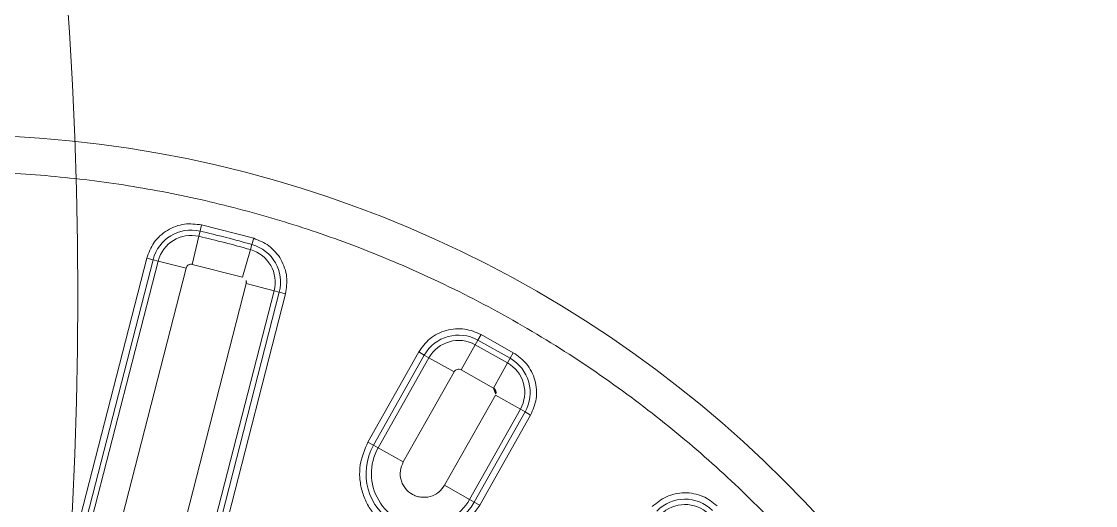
# Model space of a CAD drawing. Header units: metres. Extents: x 859577 to 860336, y 1645916 to 1646650.
# Drawn here: x 859954.9538 to 859955.1291, y 1646453.7839 to 1646453.8629 of the extents above; entities that cross this region are included whole.
import ezdxf

# ---------------------------------------------------------------- set-up
doc = ezdxf.new("R2010")
doc.units = ezdxf.units.M
doc.layers.add('A-ACCESORIOS', color=30, linetype='Continuous', lineweight=20)
doc.layers.add('PISO', color=31, linetype='Continuous', lineweight=15)

# ---------------------------------------------------------------- blocks, each defined once
blk = doc.blocks.new('mu10-3')
at = {"layer": 'A-ACCESORIOS', "linetype": 'Continuous', "ltscale": 20}
for p, q in [((0.5292512109809877, 0.5097255217697807), (0.5350724486423815, 0.5112853176999579)), ((0.5353426132224399, 0.5102770497607025), (0.5295213755616146, 0.5087172538305254)), ((0.5353426132231789, 0.5102770497609868), (0.5350724486431204, 0.5112853177001853)), ((0.5353426132231789, 0.5102770497609299), (0.5355677503732181, 0.5094368264782361)), ((0.5292512109809877, 0.5097255217697807), (0.5295213755611599, 0.5087172538305254)), ((0.5297465127116538, 0.507877030547661), (0.5295213755616146, 0.5087172538305254)), ((0.5297465127116538, 0.5078770305477747), (0.5355677503733318, 0.5094368264781792)), ((0.5355677503733318, 0.5094368264782361), (0.5367834909836233, 0.5048996207514165)), ((0.530962253322059, 0.5033398248210688), (0.5297465127115402, 0.5078770305477747)), ((0.530962253322059, 0.5033398248210688), (0.5367834909836233, 0.5048996207514165)), ((0.5423707592555616, 0.5055091074686402), (0.5378335535288556, 0.5042933668582918)), ((0.5432109825383691, 0.5057342446187363), (0.5423707592555616, 0.5055091074686402)), ((0.5423707592555616, 0.5055091074686402), (0.546738187860683, 0.4892096420161351)), ((0.5432109825383691, 0.5057342446187363), (0.5442192504776244, 0.5060044091988516)), ((0.5475784111433768, 0.4894347791662312), (0.5432109825383691, 0.5057342446187363)), ((0.5442192504776244, 0.5060044091991358), (0.5485866790918408, 0.4897049437125247)), ((0.5378335535288556, 0.5042933668582918), (0.5422009821338634, 0.4879939014057868)), ((0.525818793702058, 0.5010740216653176), (0.5303559994288776, 0.5022897622758364)), ((0.5347234280286557, 0.485990296843454), (0.5303559994289913, 0.5022897622758933)), ((0.5249785704193641, 0.5008488845152783), (0.5239703024801088, 0.5005787199352199)), ((0.5283377310874471, 0.4842792544741883), (0.5239703024802225, 0.5005787199346514)), ((0.5249785704193641, 0.500848884515392), (0.525818793702058, 0.5010740216654312)), ((0.5249785704193641, 0.5008488845152783), (0.5293459990255656, 0.4845494190585669)), ((0.5301862225102241, 0.4847745563104695), (0.525818793702058, 0.5010740216653744)), ((0.4841272849462257, 0.4905718703078605), (0.4917463723761557, 0.4949707524865516)), ((0.4922463177914551, 0.4940544295525342), (0.4917463723754167, 0.4949707524862106)), ((0.4922463177914551, 0.494054429552591), (0.4926629389713639, 0.4932908271078986)), ((0.4926629389713639, 0.4932908271078418), (0.4949126933432808, 0.4891673739062981)), ((0.5001337858254828, 0.4911920530456086), (0.4960658384586054, 0.4888434225385936)), ((0.5008871094120195, 0.4916269846210071), (0.5001337858255965, 0.4911920530456086)), ((0.5001337858255965, 0.4911920530456086), (0.567125843348947, 0.3751584057114883)), ((0.5008871094121332, 0.4916269846210639), (0.5017910977156816, 0.4921489025115307)), ((0.5678791669316183, 0.3755933372937079), (0.5008871094121332, 0.4916269846210639)), ((0.5017910977148858, 0.4921489025129517), (0.5687831552391458, 0.3761152551774103)), ((0.4846708711789347, 0.4896807434114976), (0.4841272849481584, 0.4905718703090542)), ((0.4846708711789347, 0.4896807434115544), (0.4851238597044016, 0.4889381376635811)), ((0.4875699977421846, 0.484928066624434), (0.4949126933432808, 0.4891673739063549)), ((0.546738187860683, 0.4892096420161351), (0.5422009821338634, 0.4879939014057868)), ((0.5475784111434905, 0.4894347791662881), (0.546738187860683, 0.4892096420161351)), ((0.5475784111434905, 0.4894347791662881), (0.548586679082689, 0.4897049437462897)), ((0.4851238597044016, 0.4889381376635242), (0.4875699977421846, 0.484928066624434)), ((0.4960658384586054, 0.4888434225385936), (0.5630578959821833, 0.3728097752042459)), ((0.5301862225102241, 0.4847745563104695), (0.5347234280286557, 0.485990296843454)), ((0.5293459990255656, 0.4845494190585669), (0.5283377310861965, 0.4842792544785084)), ((0.5293459990254519, 0.4845494190585669), (0.5301862225102241, 0.4847745563104695)), ((0.4832060279320558, 0.4814188074690264), (0.4872739752987627, 0.4837674379763257)), ((0.5542660328146098, 0.3677337906341336), (0.4872739752896109, 0.4837674379710393)), ((0.4824527043456328, 0.480983875893628), (0.4815487160417433, 0.4804619580031044)), ((0.5485407735652075, 0.3644283106689841), (0.4815487160414023, 0.4804619580037865)), ((0.4824527043455191, 0.4809838758935712), (0.4832060279320558, 0.4814188074690264)), ((0.4824527043456328, 0.4809838758935712), (0.5494447618681875, 0.3649502285607014)), ((0.5501980854904218, 0.3653851601514475), (0.4832060279320558, 0.4814188074690833))]:
    blk.add_line(p, q, dxfattribs=at)
for centre, radius in [((0, 0), 0.6689513447619461), ((0.5793288584596894, 0.334475672380961), 0.1928508381295695)]:
    blk.add_circle(centre, radius, dxfattribs=at)
for centre, radius, start, end in [((0.5763155641138269, 0.5092467444359272), 0.006424496643345299, 90.00000000354999, 180), ((0.5763155641138269, 0.5092467444359272), 0.005554633492524025, 90.00000000038757, 180), ((0.5370053953096203, 0.504071462532238), 0.006424496643351847, 14.99999999991387, 105.0000000001801), ((0.531184157648056, 0.5025116666018903), 0.0064244966433294, 105.0000000038585, 195.0000000009148), ((0.5370053953096203, 0.504071462532238), 0.005554633492485537, 14.99999999991387, 105.0000000001801), ((0.531184157648056, 0.5025116666018903), 0.005554633492584341, 105.0000000006517, 194.9999999999778), ((0.4953233321123207, 0.4884147362993758), 0.006424496643341259, 29.99999999945034, 118.6168640916602), ((0.5790299820551468, 0.3349933414987163), 0.1811955686982776, 118.6168640916602, 121.3831359083694), ((0.5790299820551468, 0.3349933414987163), 0.1803257055474465, 118.6168640916602, 121.3831359083694), ((0.4953233321123207, 0.4884147362993758), 0.005554633492560754, 29.99999999977154, 118.6168640915143), ((0.4880164816452179, 0.4841961242153161), 0.00642449664335129, 121.383135908137, 210.0000000002937), ((0.4953233321115817, 0.4884147362995463), 0.0008573724785323469, 29.99999998233892, 118.6168640524734), ((0.5384622050838743, 0.4869920991146159), 0.009437790989217374, 195.0000000273702, 14.99999999950545), ((0.5384622050838743, 0.4869920991146159), 0.008567927838281015, 194.9999997219845, 14.99999999950545), ((0.4880164816452179, 0.4841961242153161), 0.005554633492465003, 121.3831359079047, 210.0000000002368)]:
    blk.add_arc(centre, radius, start, end, dxfattribs=at)
for points, knots in [([(0.7661531078977077, 0.334475672380961), (0.7660597649335728, 0.3389579098115973), (0.7658707142508661, 0.3480359378571052), (0.764315601502858, 0.3617446609281387), (0.7617560783821773, 0.3756184121243109), (0.758049925344153, 0.3895422650421665), (0.7534568840139286, 0.402625824321774), (0.7481685360512529, 0.4147807507006291), (0.7423827576672579, 0.4259636208370239), (0.7357967403454495, 0.4368245220445601), (0.7284343372838293, 0.4472846866630107), (0.7203282375558047, 0.457267358311924), (0.711538392174873, 0.4666849346362483), (0.7021208168537783, 0.4754747793745651), (0.6921381952682282, 0.4835809393905492), (0.6816780259272832, 0.4909433503642617), (0.670817122728522, 0.4975293507129663), (0.6596342876056838, 0.5033152654511355), (0.6474793053045005, 0.5086033677875434), (0.6343957613722182, 0.5131975671167197), (0.6204721153860646, 0.5168993518278171), (0.6065982770719529, 0.5194746944231383), (0.5928893582103001, 0.5209731212027009), (0.5793289925059071, 0.5214612744156852), (0.565768695027657, 0.5209731242283056), (0.5520599709177532, 0.5194747627919583), (0.5381861186744459, 0.5168994793903039), (0.5242622658120695, 0.5131976860672012), (0.511178706516489, 0.5086034844312621), (0.4990237801414992, 0.503315403704164), (0.4878409100035128, 0.4975295570253593), (0.476980008798364, 0.4909435582277979), (0.4665198441733764, 0.4835811501362741), (0.4565371725501564, 0.4754750517659545), (0.4471195961281182, 0.4666852060199176), (0.4383297517542815, 0.4572676307963093), (0.4302235903809333, 0.4472850091846112), (0.422861184437636, 0.4368248398499759), (0.4162751655620696, 0.4259639366487136), (0.4104893191297379, 0.4147811015266143), (0.4052009495104585, 0.4026261192242373), (0.4006079106233642, 0.3895425752995152), (0.3969017656707479, 0.3756189292869863), (0.3943421731929106, 0.3617451246826704), (0.3927869927163101, 0.3480362060761308), (0.3925979482301614, 0.3389579760933543), (0.3925046090216142, 0.334475672380961)], [0, 0, 0, 0, 0.02291043124393886, 0.04640127627856694, 0.07043889536440057, 0.0949825248686007, 0.1199870078134521, 0.1412571413465029, 0.1627018157893434, 0.1843088610492794, 0.2061448528974916, 0.2280462251742266, 0.2499999996147194, 0.2719527910396049, 0.2938541685496897, 0.3156911381893611, 0.3372972159685446, 0.3587419054823087, 0.380012991450622, 0.4050168025324467, 0.4295600826501582, 0.4535976939681216, 0.4770894055705903, 0.4999999997767687, 0.5229099078263221, 0.5464012767191547, 0.5704388958051742, 0.5949825253142078, 0.6199870082600593, 0.6412571417913684, 0.6627018162343635, 0.6843088614958871, 0.7061448533414496, 0.7280462256163861, 0.7500000000613232, 0.771952791484074, 0.7938541689949458, 0.8156911386359668, 0.8372972164167378, 0.8587419059311828, 0.8800129918972293, 0.905016802977831, 0.9295600830954693, 0.9535976944176973, 0.9770892313843614, 1, 1, 1, 1]), ([(0.5688472316895741, 0.5092467444351314), (0.5689469935995817, 0.5101862331761708), (0.5691004590941589, 0.5116314651711491), (0.5700317422054582, 0.5133702130713118), (0.5709956183919758, 0.5145666901569825), (0.572192095477476, 0.5155305663436138), (0.5739308433775818, 0.516461849455311), (0.5753760753723896, 0.5166153149500587), (0.576315564113429, 0.5167150768602369)], [0, 0, 0, 0, 0.2394568443948692, 0.3683606602388017, 0.5000000000009537, 0.6316393397629475, 0.7605431556064429, 1, 1, 1, 1]), ([(0.5350724486423815, 0.5112853176999579), (0.5360057453632407, 0.5114321126735035), (0.5374414520648543, 0.511657929953742), (0.5393619873726152, 0.5112084006160558), (0.5407671650044108, 0.510587038771007), (0.5420078689631964, 0.5096808001677005), (0.5433574404435717, 0.5082423324713545), (0.5438797302933267, 0.5068860653552747), (0.5442192504776244, 0.5060044091991358)], [0, 0, 0, 0, 0.2394568443946197, 0.3683606602384134, 0.5000000000004423, 0.631639339762398, 0.7605431556059867, 1, 1, 1, 1]), ([(0.5239703024802225, 0.5005787199346514), (0.5238235075067337, 0.501512016655397), (0.5235976902264383, 0.5029477233570674), (0.5240472195642383, 0.5048682586648283), (0.5246685814092871, 0.5062734362966239), (0.5255748200124799, 0.5075141402554095), (0.5270132877088258, 0.5088637117356711), (0.5283695548249625, 0.5093860015854261), (0.5292512109809877, 0.5097255217697807)], [0, 0, 0, 0, 0.2394568443942682, 0.3683606602379388, 0.49999999999995, 0.631639339761972, 0.7605431556056659, 1, 1, 1, 1]), ([(0.5367834909836233, 0.5048996207514165), (0.5368906148303836, 0.5049164014128564), (0.5370561313896474, 0.5049423291352468), (0.5372767583039604, 0.5048908804338339), (0.5374372870990101, 0.5048190922406093), (0.537579513997116, 0.5047160260124883), (0.5377343037156948, 0.504550635650844), (0.5377945261949435, 0.5043945309286073), (0.5378335535288556, 0.5042933668582918)], [0, 0, 0, 0, 0.2394429600865473, 0.3699622084984007, 0.5000002166927245, 0.6305192480122148, 0.7605570399074071, 1, 1, 1, 1]), ([(0.4917463723761557, 0.4949707524865516), (0.4926058935643027, 0.4953293134632872), (0.4939270473901161, 0.4958804507855916), (0.4958684179316037, 0.4959092926209792), (0.497357641928545, 0.4956561146677814), (0.4987608431179069, 0.4950967278508642), (0.5004031795030528, 0.4940611204788183), (0.5012440445763104, 0.4929026103545766), (0.5017910977148858, 0.4921489025129517)], [0, 0, 0, 0, 0.2397875694967513, 0.3685729557291743, 0.5000000000003151, 0.6314270442713996, 0.7602124305036791, 1, 1, 1, 1]), ([(0.4815487160414023, 0.4804619580037865), (0.4811695124726612, 0.4813125738397162), (0.4805866458111723, 0.4826200394163607), (0.4805109517108122, 0.4845601481332551), (0.4807281091113964, 0.4860550494183258), (0.4812534625705212, 0.4874713442081884), (0.4822491256028343, 0.4891381994976314), (0.4833870014376771, 0.4900067836120456), (0.4841272849462257, 0.4905718703078605)], [0, 0, 0, 0, 0.2397875694986812, 0.3685729557308639, 0.5000000000012621, 0.6314270442714622, 0.7602124305030609, 1, 1, 1, 1]), ([(0.5485866790918408, 0.4897049437125247), (0.5487926779110239, 0.4883951751456266), (0.5491095695049921, 0.4863803352055243), (0.5484788501534013, 0.4836842215127604), (0.5476061818687299, 0.4817143338243568), (0.5463365519967738, 0.4799646216890778), (0.5443071084499138, 0.4781100466137786), (0.5412405740316899, 0.4766230849878639), (0.5378413965102595, 0.4763775643297095), (0.5351565593070404, 0.47696895169139), (0.5331821715190017, 0.4778494319187416), (0.5314414747743399, 0.4791190705615236), (0.5295471989518319, 0.481138613839903), (0.5288142151571265, 0.4830419622113595), (0.5283377310874471, 0.4842792544741883)], [0, 0, 0, 0, 0.1197284222117976, 0.1841803301283822, 0.2499999999999614, 0.3158196698715415, 0.3802715777881274, 0.4999999999999226, 0.6197284222117405, 0.6841803301283511, 0.7499999999999623, 0.8158196698715706, 0.8802715777881822, 1, 1, 1, 1]), ([(0.5422009821338634, 0.48799390140573), (0.54228213851286, 0.4875106955709612), (0.5423641082094264, 0.4870226472349941), (0.5423019833216927, 0.4865033287012466), (0.5422339527018494, 0.4859839194872393), (0.5420517242278606, 0.4854621850684566), (0.5415425224604178, 0.4845923189812424), (0.5410116450185569, 0.4840033425718957), (0.5403545849983402, 0.4836060005235367), (0.5400263426801644, 0.4834488046605543), (0.5398424854165, 0.4833718562450713), (0.5396239081611043, 0.4832982116196263), (0.5390389682180512, 0.4831310742257529), (0.5382246415110217, 0.4830718037350721), (0.5372318495362833, 0.483293512976104), (0.5362899706547068, 0.4837188739845715), (0.5352805510428311, 0.4845716259646338), (0.5349083579549188, 0.485519387014449), (0.5347234280339421, 0.4859902968233882)], [0, 0, 0, 0, 0.1198617571610836, 0.1210629651198928, 0.1296476532463288, 0.2497882358044424, 0.2534197001828831, 0.3795987966330659, 0.4398280364012042, 0.44293975042249, 0.4698242410068456, 0.4891670519006349, 0.5000827366217175, 0.620673017818758, 0.6856702302722197, 0.7506704317980917, 0.8761167286404384, 1, 1, 1, 1]), ([(0.4872739752988764, 0.4837674379763257), (0.4872305112005506, 0.4838650897041816), (0.487163418638147, 0.4840158280127866), (0.4871545567732483, 0.4842386469735516), (0.4871800900974677, 0.4844096628224293), (0.4872395728323795, 0.4845718111903921), (0.4873541453948178, 0.484763100142402), (0.4874850720178188, 0.4848631616180796), (0.4875699977421846, 0.484928066624434)], [0, 0, 0, 0, 0.2397745918721257, 0.3701236753945846, 0.4999998068112347, 0.6303490157375161, 0.7602254081307099, 1, 1, 1, 1])]:
    blk.add_open_spline(points, degree=3, knots=knots, dxfattribs=at)
blk.add_open_spline([(0.530962253322059, 0.5033398248210688), (0.5308570694882633, 0.5032982986135721), (0.5306467018205012, 0.5032152461987494), (0.530424273514825, 0.5029503859107081), (0.5303061119298036, 0.5026253272034182), (0.5303393702624817, 0.5024016172516212), (0.5303559994288776, 0.5022897622757796)], degree=3, dxfattribs=at)

msp = doc.modelspace()

# ---------------------------------------------------------------- linework, layer by layer
at = {"layer": 'PISO'}
msp.add_circle((859954.2940526693, 1646453.818140181), 0.9231527500999477, dxfattribs=at)

# ---------------------------------------------------------------- block references
at = {"layer": 'A-ACCESORIOS', "rotation": 315.5821386310157}
msp.add_blockref('mu10-3', (859954.2940526693, 1646453.818140181), dxfattribs=at)

doc.saveas('drawing.dxf')
